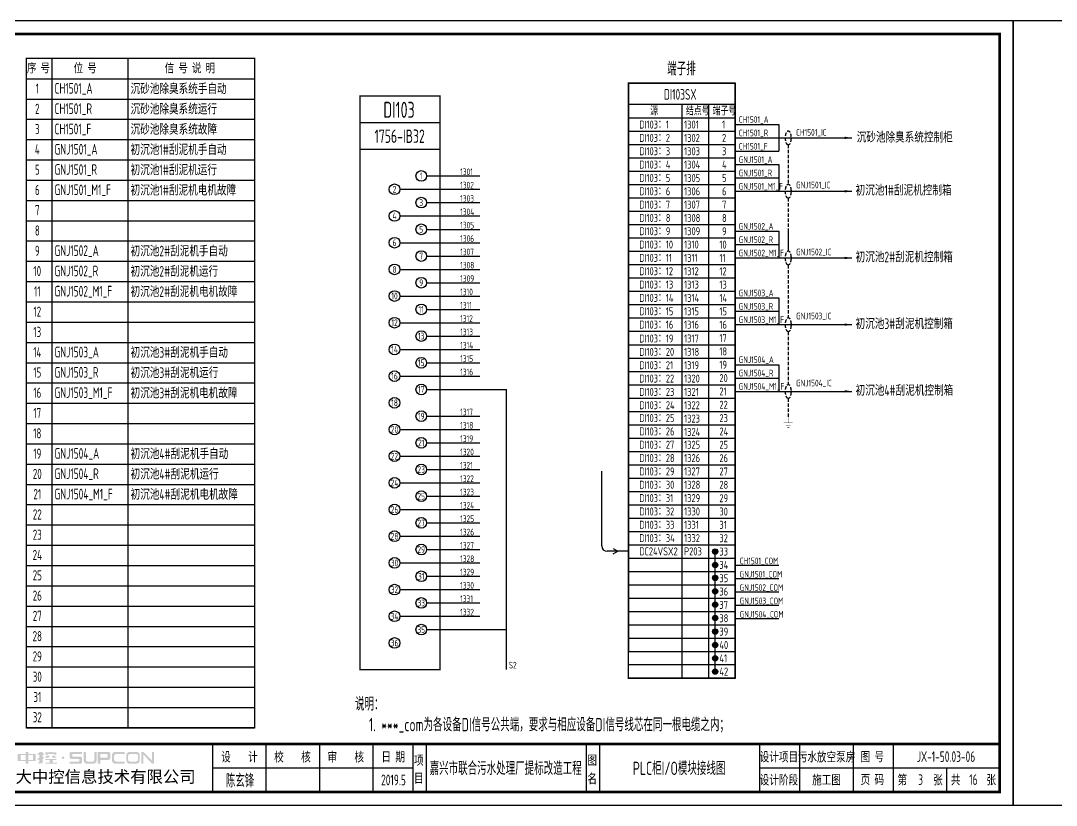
# Model space of a CAD drawing. Header units: millimetres. Extents: x 30557 to 235556, y -116603 to -73383.
# Drawn here: x 135185 to 139066, y -79651 to -76711 of the extents above; entities that cross this region are included whole.
import ezdxf
from ezdxf.enums import TextEntityAlignment as Align

# ---------------------------------------------------------------- set-up
doc = ezdxf.new("R2010")
doc.units = ezdxf.units.MM
doc.linetypes.add('DASHED2', pattern=[0.375, 0.25, -0.125])
doc.layers.add('1', color=3, linetype='Continuous')
doc.layers.add('符号层', color=3, linetype='Continuous')
doc.layers.add('_Drawing', color=7, linetype='Continuous', lineweight=25)
doc.styles.add('supcon', font='sceie.shx', dxfattribs={"width": 0.75, "height": 40, "bigfont": 'sceic.shx'})
doc.styles.add('Title', font='', dxfattribs={"height": 45})
doc.styles.get('Title').set_extended_font_data('SimHei')

# ---------------------------------------------------------------- blocks, each defined once
blk = doc.blocks.new('中控·SUPCON')
at = {"linetype": 'Continuous'}
h = blk.add_hatch(color=2, dxfattribs=at)
h.dxf.hatch_style = 1
h.paths.add_polyline_path([(34, 33), (20, 33), (20, 37), (15, 37), (15, 36), (15, 33), (0, 33), (0, 20), (13, 20), (15, 20), (15, 15), (20, 15), (20, 20), (22, 20), (34, 20)])
h.paths.add_polyline_path([(20, 30), (20, 31), (29, 31), (29, 22), (20, 22)], flags=16)
h.paths.add_polyline_path([(15, 30), (15, 22), (6, 22), (6, 31), (15, 31)], flags=16)
h.paths.add_polyline_path([(47, 32), (49, 32), (49, 35), (47, 35), (47, 37), (41, 37), (41, 35), (38, 35), (38, 32), (41, 32), (41, 25.8), (38, 25), (38, 22), (41, 22.8), (41, 18.3), (39, 17), (39, 15), (47, 16), (47, 24.5), (49, 25), (49, 28), (47, 27.5)])
h.paths.add_polyline_path([(61, 30), (55, 30), (52, 28), (52, 26), (58, 26)])
h.paths.add_polyline_path([(73, 28), (71, 28), (70, 30), (64, 30), (66, 26), (73, 26)])
h.paths.add_polyline_path([(73, 36), (64.6, 36), (64.6, 37), (60.4, 37), (60.4, 36), (52, 36), (52, 32), (56.8, 32), (56.8, 33.1), (68.2, 33.1), (68.2, 32), (73, 32)])
h.paths.add_polyline_path([(66, 22), (73, 22), (73, 24), (52, 24), (52, 22), (60, 22), (60, 17), (52, 17), (52, 15), (74, 15), (74, 17), (66, 17)])
h.paths.add_polyline_path([(82.7, 26.1, 1), (87.6, 26.1, 1)])
h.paths.add_polyline_path([(118, 28), (103.5, 28, -0.414214), (102.5, 29), (102.5, 32, -0.414214), (103.5, 33), (121, 33), (121, 37), (100.5, 37, 0.414214), (97.5, 34), (97.5, 27, 0.414214), (100.5, 24), (115, 24, -0.414214), (116, 23), (116, 20, -0.414214), (115, 19), (97.5, 19), (97.5, 15), (118, 15, 0.414214), (121, 18), (121, 25, 0.414214)])
h.paths.add_polyline_path([(128, 37), (124, 37), (124, 36), (124, 21, 0.414214), (130, 15), (142, 15, 0.414214), (148, 21), (148, 37), (144, 37), (144, 22, -0.414214), (141, 19), (131, 19, -0.414214), (128, 22)])
h.paths.add_polyline_path([(174, 26), (174, 33, 0.414214), (170, 37), (150, 37), (150, 36), (150, 15), (155, 15), (155, 22), (170, 22, 0.414214)])
h.paths.add_polyline_path([(167, 26), (155, 26), (155, 33), (167, 33, -0.414214), (169, 31), (169, 28, -0.414214)], flags=16)
h.paths.add_polyline_path([(201, 19), (185, 19, -0.414214), (181, 23), (181, 29, -0.414214), (185, 33), (201, 33), (201, 37), (183, 37, 0.414214), (177, 31), (177, 21, 0.414214), (183, 15), (201, 15)])
h.paths.add_polyline_path([(229, 21), (229, 31, 0.414214), (223, 37), (210, 37, 0.414214), (204, 31), (204, 21, 0.414214), (210, 15), (223, 15, 0.414214)])
h.paths.add_polyline_path([(207, 23), (207, 29, -0.414214), (211, 33), (222, 33, -0.414214), (226, 29), (226, 23, -0.414214), (222, 19), (211, 19, -0.414214)], flags=16)
h.paths.add_polyline_path([(236, 32.1), (252, 15), (256, 15), (256, 37), (252, 37), (252, 21), (236, 37), (232, 37), (232, 36), (232, 15), (236, 15)])
h = blk.add_hatch(color=2, dxfattribs=at)
h.dxf.hatch_style = 1
h.paths.add_polyline_path([(34, 33), (20, 33), (20, 37), (15, 37), (15, 36), (15, 33), (0, 33), (0, 20), (13, 20), (15, 20), (15, 15), (20, 15), (20, 20), (22, 20), (34, 20)])
h.paths.add_polyline_path([(20, 30), (20, 31), (29, 31), (29, 22), (20, 22)], flags=16)
h.paths.add_polyline_path([(15, 30), (15, 22), (6, 22), (6, 31), (15, 31)], flags=16)
h.paths.add_polyline_path([(47, 32), (49, 32), (49, 35), (47, 35), (47, 37), (41, 37), (41, 35), (38, 35), (38, 32), (41, 32), (41, 25.8), (38, 25), (38, 22), (41, 22.8), (41, 18.3), (39, 17), (39, 15), (47, 16), (47, 24.5), (49, 25), (49, 28), (47, 27.5)])
h.paths.add_polyline_path([(61, 30), (55, 30), (52, 28), (52, 26), (58, 26)])
h.paths.add_polyline_path([(73, 28), (71, 28), (70, 30), (64, 30), (66, 26), (73, 26)])
h.paths.add_polyline_path([(73, 36), (64.6, 36), (64.6, 37), (60.4, 37), (60.4, 36), (52, 36), (52, 32), (56.8, 32), (56.8, 33.1), (68.2, 33.1), (68.2, 32), (73, 32)])
h.paths.add_polyline_path([(66, 22), (73, 22), (73, 24), (52, 24), (52, 22), (60, 22), (60, 17), (52, 17), (52, 15), (74, 15), (74, 17), (66, 17)])
h.paths.add_polyline_path([(82.7, 26.1, 1), (87.6, 26.1, 1)])
h.paths.add_polyline_path([(118, 28), (103.5, 28, -0.414214), (102.5, 29), (102.5, 32, -0.414214), (103.5, 33), (121, 33), (121, 37), (100.5, 37, 0.414214), (97.5, 34), (97.5, 27, 0.414214), (100.5, 24), (115, 24, -0.414214), (116, 23), (116, 20, -0.414214), (115, 19), (97.5, 19), (97.5, 15), (118, 15, 0.414214), (121, 18), (121, 25, 0.414214)])
h.paths.add_polyline_path([(128, 37), (124, 37), (124, 36), (124, 21, 0.414214), (130, 15), (142, 15, 0.414214), (148, 21), (148, 37), (144, 37), (144, 22, -0.414214), (141, 19), (131, 19, -0.414214), (128, 22)])
h.paths.add_polyline_path([(174, 26), (174, 33, 0.414214), (170, 37), (150, 37), (150, 36), (150, 15), (155, 15), (155, 22), (170, 22, 0.414214)])
h.paths.add_polyline_path([(167, 26), (155, 26), (155, 33), (167, 33, -0.414214), (169, 31), (169, 28, -0.414214)], flags=16)
h.paths.add_polyline_path([(201, 19), (185, 19, -0.414214), (181, 23), (181, 29, -0.414214), (185, 33), (201, 33), (201, 37), (183, 37, 0.414214), (177, 31), (177, 21, 0.414214), (183, 15), (201, 15)])
h.paths.add_polyline_path([(229, 21), (229, 31, 0.414214), (223, 37), (210, 37, 0.414214), (204, 31), (204, 21, 0.414214), (210, 15), (223, 15, 0.414214)])
h.paths.add_polyline_path([(207, 23), (207, 29, -0.414214), (211, 33), (222, 33, -0.414214), (226, 29), (226, 23, -0.414214), (222, 19), (211, 19, -0.414214)], flags=16)
h.paths.add_polyline_path([(236, 32.1), (252, 15), (256, 15), (256, 37), (252, 37), (252, 21), (236, 37), (232, 37), (232, 36), (232, 15), (236, 15)])
h = blk.add_hatch(color=2, dxfattribs=at)
h.dxf.hatch_style = 1
h.paths.add_polyline_path([(34, 33), (20, 33), (20, 37), (15, 37), (15, 36), (15, 33), (0, 33), (0, 20), (13, 20), (15, 20), (15, 15), (20, 15), (20, 20), (22, 20), (34, 20)])
h.paths.add_polyline_path([(20, 30), (20, 31), (29, 31), (29, 22), (20, 22)], flags=16)
h.paths.add_polyline_path([(15, 30), (15, 22), (6, 22), (6, 31), (15, 31)], flags=16)
h.paths.add_polyline_path([(47, 32), (49, 32), (49, 35), (47, 35), (47, 37), (41, 37), (41, 35), (38, 35), (38, 32), (41, 32), (41, 25.8), (38, 25), (38, 22), (41, 22.8), (41, 18.3), (39, 17), (39, 15), (47, 16), (47, 24.5), (49, 25), (49, 28), (47, 27.5)])
h.paths.add_polyline_path([(61, 30), (55, 30), (52, 28), (52, 26), (58, 26)])
h.paths.add_polyline_path([(73, 28), (71, 28), (70, 30), (64, 30), (66, 26), (73, 26)])
h.paths.add_polyline_path([(73, 36), (64.6, 36), (64.6, 37), (60.4, 37), (60.4, 36), (52, 36), (52, 32), (56.8, 32), (56.8, 33.1), (68.2, 33.1), (68.2, 32), (73, 32)])
h.paths.add_polyline_path([(66, 22), (73, 22), (73, 24), (52, 24), (52, 22), (60, 22), (60, 17), (52, 17), (52, 15), (74, 15), (74, 17), (66, 17)])
h.paths.add_polyline_path([(82.7, 26.1, 1), (87.6, 26.1, 1)])
h.paths.add_polyline_path([(118, 28), (103.5, 28, -0.414214), (102.5, 29), (102.5, 32, -0.414214), (103.5, 33), (121, 33), (121, 37), (100.5, 37, 0.414214), (97.5, 34), (97.5, 27, 0.414214), (100.5, 24), (115, 24, -0.414214), (116, 23), (116, 20, -0.414214), (115, 19), (97.5, 19), (97.5, 15), (118, 15, 0.414214), (121, 18), (121, 25, 0.414214)])
h.paths.add_polyline_path([(128, 37), (124, 37), (124, 36), (124, 21, 0.414214), (130, 15), (142, 15, 0.414214), (148, 21), (148, 37), (144, 37), (144, 22, -0.414214), (141, 19), (131, 19, -0.414214), (128, 22)])
h.paths.add_polyline_path([(174, 26), (174, 33, 0.414214), (170, 37), (150, 37), (150, 36), (150, 15), (155, 15), (155, 22), (170, 22, 0.414214)])
h.paths.add_polyline_path([(167, 26), (155, 26), (155, 33), (167, 33, -0.414214), (169, 31), (169, 28, -0.414214)], flags=16)
h.paths.add_polyline_path([(201, 19), (185, 19, -0.414214), (181, 23), (181, 29, -0.414214), (185, 33), (201, 33), (201, 37), (183, 37, 0.414214), (177, 31), (177, 21, 0.414214), (183, 15), (201, 15)])
h.paths.add_polyline_path([(229, 21), (229, 31, 0.414214), (223, 37), (210, 37, 0.414214), (204, 31), (204, 21, 0.414214), (210, 15), (223, 15, 0.414214)])
h.paths.add_polyline_path([(207, 23), (207, 29, -0.414214), (211, 33), (222, 33, -0.414214), (226, 29), (226, 23, -0.414214), (222, 19), (211, 19, -0.414214)], flags=16)
h.paths.add_polyline_path([(236, 32.1), (252, 15), (256, 15), (256, 37), (252, 37), (252, 21), (236, 37), (232, 37), (232, 36), (232, 15), (236, 15)])
h = blk.add_hatch(color=2, dxfattribs=at)
h.dxf.hatch_style = 1
h.paths.add_polyline_path([(34, 33), (20, 33), (20, 37), (15, 37), (15, 36), (15, 33), (0, 33), (0, 20), (13, 20), (15, 20), (15, 15), (20, 15), (20, 20), (22, 20), (34, 20)])
h.paths.add_polyline_path([(20, 30), (20, 31), (29, 31), (29, 22), (20, 22)], flags=16)
h.paths.add_polyline_path([(15, 30), (15, 22), (6, 22), (6, 31), (15, 31)], flags=16)
h.paths.add_polyline_path([(47, 32), (49, 32), (49, 35), (47, 35), (47, 37), (41, 37), (41, 35), (38, 35), (38, 32), (41, 32), (41, 25.8), (38, 25), (38, 22), (41, 22.8), (41, 18.3), (39, 17), (39, 15), (47, 16), (47, 24.5), (49, 25), (49, 28), (47, 27.5)])
h.paths.add_polyline_path([(61, 30), (55, 30), (52, 28), (52, 26), (58, 26)])
h.paths.add_polyline_path([(73, 28), (71, 28), (70, 30), (64, 30), (66, 26), (73, 26)])
h.paths.add_polyline_path([(73, 36), (64.6, 36), (64.6, 37), (60.4, 37), (60.4, 36), (52, 36), (52, 32), (56.8, 32), (56.8, 33.1), (68.2, 33.1), (68.2, 32), (73, 32)])
h.paths.add_polyline_path([(66, 22), (73, 22), (73, 24), (52, 24), (52, 22), (60, 22), (60, 17), (52, 17), (52, 15), (74, 15), (74, 17), (66, 17)])
h.paths.add_polyline_path([(82.7, 26.1, 1), (87.6, 26.1, 1)])
h.paths.add_polyline_path([(118, 28), (103.5, 28, -0.414214), (102.5, 29), (102.5, 32, -0.414214), (103.5, 33), (121, 33), (121, 37), (100.5, 37, 0.414214), (97.5, 34), (97.5, 27, 0.414214), (100.5, 24), (115, 24, -0.414214), (116, 23), (116, 20, -0.414214), (115, 19), (97.5, 19), (97.5, 15), (118, 15, 0.414214), (121, 18), (121, 25, 0.414214)])
h.paths.add_polyline_path([(128, 37), (124, 37), (124, 36), (124, 21, 0.414214), (130, 15), (142, 15, 0.414214), (148, 21), (148, 37), (144, 37), (144, 22, -0.414214), (141, 19), (131, 19, -0.414214), (128, 22)])
h.paths.add_polyline_path([(174, 26), (174, 33, 0.414214), (170, 37), (150, 37), (150, 36), (150, 15), (155, 15), (155, 22), (170, 22, 0.414214)])
h.paths.add_polyline_path([(167, 26), (155, 26), (155, 33), (167, 33, -0.414214), (169, 31), (169, 28, -0.414214)], flags=16)
h.paths.add_polyline_path([(201, 19), (185, 19, -0.414214), (181, 23), (181, 29, -0.414214), (185, 33), (201, 33), (201, 37), (183, 37, 0.414214), (177, 31), (177, 21, 0.414214), (183, 15), (201, 15)])
h.paths.add_polyline_path([(229, 21), (229, 31, 0.414214), (223, 37), (210, 37, 0.414214), (204, 31), (204, 21, 0.414214), (210, 15), (223, 15, 0.414214)])
h.paths.add_polyline_path([(207, 23), (207, 29, -0.414214), (211, 33), (222, 33, -0.414214), (226, 29), (226, 23, -0.414214), (222, 19), (211, 19, -0.414214)], flags=16)
h.paths.add_polyline_path([(236, 32.1), (252, 15), (256, 15), (256, 37), (252, 37), (252, 21), (236, 37), (232, 37), (232, 36), (232, 15), (236, 15)])
h = blk.add_hatch(color=2, dxfattribs=at)
h.dxf.hatch_style = 1
h.paths.add_polyline_path([(34, 33), (20, 33), (20, 37), (15, 37), (15, 36), (15, 33), (0, 33), (0, 20), (13, 20), (15, 20), (15, 15), (20, 15), (20, 20), (22, 20), (34, 20)])
h.paths.add_polyline_path([(20, 30), (20, 31), (29, 31), (29, 22), (20, 22)], flags=16)
h.paths.add_polyline_path([(15, 30), (15, 22), (6, 22), (6, 31), (15, 31)], flags=16)
h.paths.add_polyline_path([(47, 32), (49, 32), (49, 35), (47, 35), (47, 37), (41, 37), (41, 35), (38, 35), (38, 32), (41, 32), (41, 25.8), (38, 25), (38, 22), (41, 22.8), (41, 18.3), (39, 17), (39, 15), (47, 16), (47, 24.5), (49, 25), (49, 28), (47, 27.5)])
h.paths.add_polyline_path([(61, 30), (55, 30), (52, 28), (52, 26), (58, 26)])
h.paths.add_polyline_path([(73, 28), (71, 28), (70, 30), (64, 30), (66, 26), (73, 26)])
h.paths.add_polyline_path([(73, 36), (64.6, 36), (64.6, 37), (60.4, 37), (60.4, 36), (52, 36), (52, 32), (56.8, 32), (56.8, 33.1), (68.2, 33.1), (68.2, 32), (73, 32)])
h.paths.add_polyline_path([(66, 22), (73, 22), (73, 24), (52, 24), (52, 22), (60, 22), (60, 17), (52, 17), (52, 15), (74, 15), (74, 17), (66, 17)])
h.paths.add_polyline_path([(82.7, 26.1, 1), (87.6, 26.1, 1)])
h.paths.add_polyline_path([(118, 28), (103.5, 28, -0.414214), (102.5, 29), (102.5, 32, -0.414214), (103.5, 33), (121, 33), (121, 37), (100.5, 37, 0.414214), (97.5, 34), (97.5, 27, 0.414214), (100.5, 24), (115, 24, -0.414214), (116, 23), (116, 20, -0.414214), (115, 19), (97.5, 19), (97.5, 15), (118, 15, 0.414214), (121, 18), (121, 25, 0.414214)])
h.paths.add_polyline_path([(128, 37), (124, 37), (124, 36), (124, 21, 0.414214), (130, 15), (142, 15, 0.414214), (148, 21), (148, 37), (144, 37), (144, 22, -0.414214), (141, 19), (131, 19, -0.414214), (128, 22)])
h.paths.add_polyline_path([(174, 26), (174, 33, 0.414214), (170, 37), (150, 37), (150, 36), (150, 15), (155, 15), (155, 22), (170, 22, 0.414214)])
h.paths.add_polyline_path([(167, 26), (155, 26), (155, 33), (167, 33, -0.414214), (169, 31), (169, 28, -0.414214)], flags=16)
h.paths.add_polyline_path([(201, 19), (185, 19, -0.414214), (181, 23), (181, 29, -0.414214), (185, 33), (201, 33), (201, 37), (183, 37, 0.414214), (177, 31), (177, 21, 0.414214), (183, 15), (201, 15)])
h.paths.add_polyline_path([(229, 21), (229, 31, 0.414214), (223, 37), (210, 37, 0.414214), (204, 31), (204, 21, 0.414214), (210, 15), (223, 15, 0.414214)])
h.paths.add_polyline_path([(207, 23), (207, 29, -0.414214), (211, 33), (222, 33, -0.414214), (226, 29), (226, 23, -0.414214), (222, 19), (211, 19, -0.414214)], flags=16)
h.paths.add_polyline_path([(236, 32.1), (252, 15), (256, 15), (256, 37), (252, 37), (252, 21), (236, 37), (232, 37), (232, 36), (232, 15), (236, 15)])
h = blk.add_hatch(color=2, dxfattribs=at)
h.dxf.hatch_style = 1
h.paths.add_polyline_path([(34, 33), (20, 33), (20, 37), (15, 37), (15, 36), (15, 33), (0, 33), (0, 20), (13, 20), (15, 20), (15, 15), (20, 15), (20, 20), (22, 20), (34, 20)])
h.paths.add_polyline_path([(20, 30), (20, 31), (29, 31), (29, 22), (20, 22)], flags=16)
h.paths.add_polyline_path([(15, 30), (15, 22), (6, 22), (6, 31), (15, 31)], flags=16)
h.paths.add_polyline_path([(47, 32), (49, 32), (49, 35), (47, 35), (47, 37), (41, 37), (41, 35), (38, 35), (38, 32), (41, 32), (41, 25.8), (38, 25), (38, 22), (41, 22.8), (41, 18.3), (39, 17), (39, 15), (47, 16), (47, 24.5), (49, 25), (49, 28), (47, 27.5)])
h.paths.add_polyline_path([(61, 30), (55, 30), (52, 28), (52, 26), (58, 26)])
h.paths.add_polyline_path([(73, 28), (71, 28), (70, 30), (64, 30), (66, 26), (73, 26)])
h.paths.add_polyline_path([(73, 36), (64.6, 36), (64.6, 37), (60.4, 37), (60.4, 36), (52, 36), (52, 32), (56.8, 32), (56.8, 33.1), (68.2, 33.1), (68.2, 32), (73, 32)])
h.paths.add_polyline_path([(66, 22), (73, 22), (73, 24), (52, 24), (52, 22), (60, 22), (60, 17), (52, 17), (52, 15), (74, 15), (74, 17), (66, 17)])
h.paths.add_polyline_path([(82.7, 26.1, 1), (87.6, 26.1, 1)])
h.paths.add_polyline_path([(118, 28), (103.5, 28, -0.414214), (102.5, 29), (102.5, 32, -0.414214), (103.5, 33), (121, 33), (121, 37), (100.5, 37, 0.414214), (97.5, 34), (97.5, 27, 0.414214), (100.5, 24), (115, 24, -0.414214), (116, 23), (116, 20, -0.414214), (115, 19), (97.5, 19), (97.5, 15), (118, 15, 0.414214), (121, 18), (121, 25, 0.414214)])
h.paths.add_polyline_path([(128, 37), (124, 37), (124, 36), (124, 21, 0.414214), (130, 15), (142, 15, 0.414214), (148, 21), (148, 37), (144, 37), (144, 22, -0.414214), (141, 19), (131, 19, -0.414214), (128, 22)])
h.paths.add_polyline_path([(174, 26), (174, 33, 0.414214), (170, 37), (150, 37), (150, 36), (150, 15), (155, 15), (155, 22), (170, 22, 0.414214)])
h.paths.add_polyline_path([(167, 26), (155, 26), (155, 33), (167, 33, -0.414214), (169, 31), (169, 28, -0.414214)], flags=16)
h.paths.add_polyline_path([(201, 19), (185, 19, -0.414214), (181, 23), (181, 29, -0.414214), (185, 33), (201, 33), (201, 37), (183, 37, 0.414214), (177, 31), (177, 21, 0.414214), (183, 15), (201, 15)])
h.paths.add_polyline_path([(229, 21), (229, 31, 0.414214), (223, 37), (210, 37, 0.414214), (204, 31), (204, 21, 0.414214), (210, 15), (223, 15, 0.414214)])
h.paths.add_polyline_path([(207, 23), (207, 29, -0.414214), (211, 33), (222, 33, -0.414214), (226, 29), (226, 23, -0.414214), (222, 19), (211, 19, -0.414214)], flags=16)
h.paths.add_polyline_path([(236, 32.1), (252, 15), (256, 15), (256, 37), (252, 37), (252, 21), (236, 37), (232, 37), (232, 36), (232, 15), (236, 15)])
blk = doc.blocks.new('supcon图框')
at = {"linetype": 'Continuous'}
for p, q in [((6145.7, 4361.7), (1987.7, 4361.7)), ((1987.7, 4361.7), (1987.7, 1421.7)), ((6145.7, 1421.7), (6145.7, 4361.7)), ((1987.7, 1421.7), (6145.7, 1421.7))]:
    blk.add_line(p, q, dxfattribs=at)
for p, q in [((3145.7, 1651.7), (3145.7, 1471.7)), ((3345.7, 1651.7), (3345.7, 1471.7)), ((3545.7, 1651.7), (3545.7, 1471.7)), ((3745.7, 1651.7), (3745.7, 1471.7)), ((3895.7, 1651.7), (3895.7, 1471.7)), ((3945.7, 1651.7), (3945.7, 1471.7)), ((4545.7, 1651.7), (4545.7, 1471.7)), ((4595.7, 1651.7), (4595.7, 1471.7)), ((5195.7, 1651.7), (5195.7, 1471.7)), ((5345.7, 1651.7), (5345.7, 1471.7)), ((5545.7, 1651.7), (5545.7, 1471.7)), ((5695.7, 1651.7), (5695.7, 1471.7)), ((3145.7, 1561.7), (3895.7, 1561.7)), ((5195.7, 1561.7), (6095.7, 1561.7)), ((5895.7, 1561.7), (5895.7, 1471.7))]:
    blk.add_line(p, q)
at = {"linetype": 'Continuous', "const_width": 10}
blk.add_lwpolyline([(2195.7, 4311.7), (6095.7, 4311.7), (6095.7, 1471.7), (2195.7, 1471.7)], close=True, dxfattribs=at)
blk.add_lwpolyline([(2195.7, 1651.7), (6095.7, 1651.7)], dxfattribs=at)
at = {"linetype": 'Continuous', "xscale": 2, "yscale": 2, "zscale": 2}
blk.add_blockref('中控·SUPCON', (2414.6, 1547.7), dxfattribs=at)
at = {"style": 'supcon', "width": 0.75}
for s, p in [('设    计', (3246.2, 1604.2)), ('校    核', (3444.8, 1604.2)), ('审    核', (3644.5, 1604.2)), ('日 期', (3822.5, 1604.2)), ('项', (3918.2, 1590.7)), ('图', (4568.2, 1590.7)), ('设计项目', (5268, 1604.2)), ('图 号', (5618, 1604.2)), ('目', (3918.2, 1522.9)), ('名', (4568.2, 1522.9)), ('设计阶段', (5268, 1518.1)), ('施工图', (5446.5, 1518.1)), ('页 码', (5618, 1518.1)), ('第      张', (5797, 1518.1)), ('共      张', (5997, 1518.1))]:
    blk.add_text(s, height=40, dxfattribs=at).set_placement(p, align=Align.MIDDLE)
at = {"style": 'Title'}
blk.add_text('浙江浙大中控信息技术有限公司', height=45, dxfattribs=at).set_placement((2222.8, 1506.2))
blk = doc.blocks.new('DI端子_42')
at = {"lineweight": -3}
h = blk.add_hatch(color=256, dxfattribs=at)
h.dxf.hatch_style = 1
h.paths.add_polyline_path([(10680.5, 453.6, 1), (10660.5, 453.6, 1)])
h = blk.add_hatch(color=256, dxfattribs=at)
h.dxf.hatch_style = 1
h.paths.add_polyline_path([(10680.5, 403.6, 1), (10660.5, 403.6, 1)])
h = blk.add_hatch(color=256, dxfattribs=at)
h.dxf.hatch_style = 1
h.paths.add_polyline_path([(10680.5, 354.9, 1), (10660.5, 354.9, 1)])
h = blk.add_hatch(color=256, dxfattribs=at)
h.dxf.hatch_style = 1
h.paths.add_polyline_path([(10680.5, 304.9, 1), (10660.5, 304.9, 1)])
h = blk.add_hatch(color=256, dxfattribs=at)
h.dxf.hatch_style = 1
h.paths.add_polyline_path([(10680.5, 254.2, 1), (10660.5, 254.2, 1)])
h = blk.add_hatch(color=256, dxfattribs=at)
h.dxf.hatch_style = 1
h.paths.add_polyline_path([(10680.5, 204.2, 1), (10660.5, 204.2, 1)])
h = blk.add_hatch(color=256, dxfattribs=at)
h.dxf.hatch_style = 1
h.paths.add_polyline_path([(10680.5, 153.8, 1), (10660.5, 153.8, 1)])
h = blk.add_hatch(color=256, dxfattribs=at)
h.dxf.hatch_style = 1
h.paths.add_polyline_path([(10680.5, 103.8, 1), (10660.5, 103.8, 1)])
h = blk.add_hatch(color=256, dxfattribs=at)
h.dxf.hatch_style = 1
h.paths.add_polyline_path([(10680.5, 53.5, 1), (10660.5, 53.5, 1)])
h = blk.add_hatch(color=256, dxfattribs=at)
h.dxf.hatch_style = 1
h.paths.add_polyline_path([(10680.5, 3.5, 1), (10660.5, 3.5, 1)])
for p, q in [((10345.5, 2208.8), (10345.5, 78.8)), ((10745.5, 2208.8), (10345.5, 2208.8)), ((10745.5, 78.8), (10745.5, 2208.8)), ((10545.5, 2128.8), (10545.5, 78.8)), ((10645.5, 2128.8), (10645.5, 78.8)), ((10345.5, 2078.8), (10745.5, 2078.8)), ((10345.5, 2028.8), (10745.5, 2028.8)), ((10345.5, 1978.8), (10745.5, 1978.8)), ((10345.5, 1928.8), (10745.5, 1928.8)), ((10345.5, 1878.8), (10745.5, 1878.8)), ((10345.5, 1828.8), (10745.5, 1828.8)), ((10345.5, 1778.8), (10745.5, 1778.8)), ((10345.5, 1728.8), (10745.5, 1728.8)), ((10345.5, 1678.8), (10745.5, 1678.8)), ((10345.5, 1628.8), (10745.5, 1628.8)), ((10345.5, 1578.8), (10745.5, 1578.8)), ((10345.5, 1528.8), (10745.5, 1528.8)), ((10345.5, 1478.8), (10745.5, 1478.8)), ((10345.5, 1428.8), (10745.5, 1428.8)), ((10345.5, 1378.8), (10745.5, 1378.8)), ((10345.5, 1328.8), (10745.5, 1328.8)), ((10345.5, 1278.8), (10745.5, 1278.8)), ((10345.5, 1228.8), (10745.5, 1228.8)), ((10345.5, 1178.8), (10745.5, 1178.8)), ((10345.5, 1128.8), (10745.5, 1128.8)), ((10345.5, 1078.8), (10745.5, 1078.8)), ((10345.5, 1028.8), (10745.5, 1028.8)), ((10345.5, 978.8), (10745.5, 978.8)), ((10345.5, 928.8), (10745.5, 928.8)), ((10345.5, 878.8), (10745.5, 878.8)), ((10345.5, 828.8), (10745.5, 828.8)), ((10345.5, 778.8), (10745.5, 778.8)), ((10345.5, 728.8), (10745.5, 728.8)), ((10345.5, 678.8), (10745.5, 678.8)), ((10345.5, 628.8), (10745.5, 628.8)), ((10345.5, 578.8), (10745.5, 578.8)), ((10345.5, 528.8), (10745.5, 528.8)), ((10345.5, 478.8), (10745.5, 478.8)), ((10345.5, 428.8), (10745.5, 428.8)), ((10345.5, 378.8), (10745.5, 378.8)), ((10345.5, 328.8), (10745.5, 328.8)), ((10345.5, 278.8), (10745.5, 278.8)), ((10345.5, 228.8), (10745.5, 228.8)), ((10345.5, 178.8), (10745.5, 178.8)), ((10345.5, 128.8), (10745.5, 128.8))]:
    blk.add_line(p, q, dxfattribs=at)
for p, q in [((10345.5, 2208.8), (10745.5, 2208.8)), ((10345.5, -21.2), (10345.5, 2208.8)), ((10745.5, 2208.8), (10745.5, -21.2)), ((10670, 2.9), (10670, 454.3)), ((10345.5, 78.8), (10745.5, 78.8)), ((10345.5, 28.8), (10345.5, 78.8)), ((10545.5, 78.8), (10545.5, -21.2)), ((10645.5, 78.8), (10645.5, -21.2)), ((10745.5, 78.8), (10745.5, 28.8)), ((10745.5, 28.8), (10345.5, 28.8)), ((10345.5, -21.2), (10345.5, 28.8)), ((10745.5, 28.8), (10745.5, -21.2)), ((10745.5, -21.2), (10345.5, -21.2)), ((10745.5, -21.2), (10345.5, -21.2))]:
    blk.add_line(p, q)
at = {"const_width": 5}
blk.add_lwpolyline([(10345.5, 2208.8), (10745.5, 2208.8), (10745.5, -21.2), (10345.5, -21.2), (10345.5, 2208.8)], dxfattribs=at)
at = {"lineweight": -3, "const_width": 5}
blk.add_lwpolyline([(10345.5, 2128.8), (10745.5, 2128.8)], dxfattribs=at)
at = {"lineweight": -3}
for centre in [(10670.5, 453.6), (10670.5, 403.6), (10670.5, 354.9), (10670.5, 304.9), (10670.5, 254.2), (10670.5, 204.2), (10670.5, 153.8), (10670.5, 103.8), (10670.5, 53.5), (10670.5, 3.5)]:
    blk.add_circle(centre, 10, dxfattribs=at)
at = {"color": 7, "style": 'supcon', "width": 0.75}
for s, p in [('源', (10427.3, 2088.6)), ('结点号', (10561.2, 2088.6)), ('端子号', (10661.2, 2088.6)), ('1', (10696.4, 2038.6)), ('2', (10696.4, 1988.6)), ('3', (10696.4, 1938.6)), ('4', (10696.4, 1888.6)), ('5', (10696.4, 1838.6)), ('6', (10696.4, 1788.6)), ('7', (10696.4, 1738.6)), ('8', (10696.4, 1688.6)), ('9', (10696.4, 1638.6)), ('10', (10686.4, 1588.6)), ('11', (10686.4, 1538.6)), ('12', (10686.4, 1488.6)), ('13', (10686.4, 1438.6)), ('14', (10686.4, 1388.6)), ('15', (10686.4, 1338.6)), ('16', (10686.4, 1288.6)), ('17', (10686.4, 1238.6)), ('18', (10686.4, 1188.6)), ('19', (10686.4, 1138.6)), ('20', (10686.4, 1088.6)), ('21', (10686.4, 1038.6)), ('22', (10686.4, 988.6)), ('23', (10686.4, 938.6)), ('24', (10686.4, 888.6)), ('25', (10686.4, 838.6)), ('26', (10686.4, 788.6)), ('27', (10686.4, 738.6)), ('28', (10686.4, 688.6)), ('29', (10686.4, 638.6)), ('30', (10686.4, 588.6)), ('31', (10686.4, 538.6)), ('32', (10686.4, 488.6)), ('33', (10686.4, 438.6)), ('34', (10686.4, 388.6)), ('35', (10686.4, 338.6)), ('36', (10686.4, 288.6)), ('37', (10686.4, 238.6)), ('38', (10686.4, 188.6)), ('39', (10686.4, 138.6)), ('40', (10686.4, 88.6)), ('41', (10686.4, 38.6)), ('42', (10686.4, -11.2))]:
    blk.add_text(s, height=30, dxfattribs=at).set_placement(p)
blk = doc.blocks.new('1756-IB32')
at = {"linetype": 'Continuous'}
for p, q in [((13409.3, 32239.5), (13609.3, 32239.5)), ((13309.3, 32189.5), (13609.3, 32189.5)), ((13409.3, 32139.5), (13609.3, 32139.5)), ((13309.3, 32089.5), (13609.3, 32089.5)), ((13409.3, 32039.5), (13609.3, 32039.5)), ((13309.3, 31989.5), (13609.3, 31989.5)), ((13409.3, 31939.5), (13609.3, 31939.5)), ((13309.3, 31889.5), (13609.3, 31889.5)), ((13409.3, 31839.5), (13609.3, 31839.5)), ((13309.3, 31789.5), (13609.3, 31789.5)), ((13409.3, 31739.5), (13609.3, 31739.5)), ((13309.3, 31689.5), (13609.3, 31689.5)), ((13409.3, 31639.5), (13609.3, 31639.5)), ((13309.3, 31589.5), (13609.3, 31589.5)), ((13409.3, 31539.5), (13609.3, 31539.5)), ((13309.3, 31489.5), (13609.3, 31489.5)), ((13409.3, 31339.5), (13609.3, 31339.5)), ((13309.3, 31289.5), (13609.3, 31289.5)), ((13409.3, 31239.5), (13609.3, 31239.5)), ((13309.3, 31189.5), (13609.3, 31189.5)), ((13409.3, 31139.5), (13609.3, 31139.5)), ((13309.3, 31089.5), (13609.3, 31089.5)), ((13409.3, 31039.5), (13609.3, 31039.5)), ((13309.3, 30989.5), (13609.3, 30989.5)), ((13409.3, 30939.5), (13609.3, 30939.5)), ((13309.3, 30889.5), (13609.3, 30889.5)), ((13409.3, 30839.5), (13609.3, 30839.5)), ((13309.3, 30789.5), (13609.3, 30789.5)), ((13409.3, 30739.5), (13609.3, 30739.5)), ((13309.3, 30689.5), (13609.3, 30689.5)), ((13409.3, 30639.5), (13609.3, 30639.5)), ((13309.3, 30589.5), (13609.3, 30589.5))]:
    blk.add_line(p, q, dxfattribs=at)
at = {"color": 5, "linetype": 'Continuous'}
for p, q in [((13409.3, 31439.5), (13709.3, 31439.5)), ((13709.3, 30389.5), (13709.3, 31439.5)), ((13409.3, 30539.5), (13709.3, 30539.5))]:
    blk.add_line(p, q, dxfattribs=at)
at = {"linetype": 'Continuous', "const_width": 5}
blk.add_lwpolyline([(13159.3, 32539.5), (13459.3, 32539.5), (13459.3, 30389.5), (13159.3, 30389.5)], close=True, dxfattribs=at)
for points in [[(13159.3, 32439.5), (13459.3, 32439.5)], [(13159.3, 32339.5), (13459.3, 32339.5)]]:
    blk.add_lwpolyline(points, dxfattribs=at)
at = {"lineweight": -3}
for centre in [(13389.3, 32239.5), (13289.3, 32189.5), (13389.3, 32139.5), (13289.3, 32089.5), (13389.3, 32039.5), (13289.3, 31989.5), (13389.3, 31939.5), (13289.3, 31889.5), (13389.3, 31839.5), (13289.3, 31789.5), (13389.3, 31739.5), (13289.3, 31689.5), (13389.3, 31639.5), (13289.3, 31589.5), (13389.3, 31539.5), (13289.3, 31489.5), (13389.3, 31439.5), (13289.3, 31389.5), (13389.3, 31339.5), (13289.3, 31289.5), (13389.3, 31239.5), (13289.3, 31189.5), (13389.3, 31139.5), (13289.3, 31089.5), (13389.3, 31039.5), (13289.3, 30989.5), (13389.3, 30939.5), (13289.3, 30889.5), (13389.3, 30839.5), (13289.3, 30789.5), (13389.3, 30739.5), (13289.3, 30689.5), (13389.3, 30639.5), (13289.3, 30589.5), (13389.3, 30539.5), (13289.3, 30489.5)]:
    blk.add_circle(centre, 20, dxfattribs=at)
at = {"color": 7, "style": 'supcon', "width": 0.75}
blk.add_text('1756-IB32', height=50, dxfattribs=at).set_placement((13308.4, 32388.6), align=Align.MIDDLE)
at = {"style": 'supcon', "width": 0.75}
for s, p in [('1', (13389.1, 32239.5)), ('2', (13289.1, 32189.5)), ('3', (13389.1, 32139.5)), ('4', (13289.1, 32089.5)), ('5', (13389.1, 32039.5)), ('6', (13289.1, 31989.5)), ('7', (13389.1, 31939.5)), ('8', (13289.1, 31889.5)), ('9', (13389.1, 31839.5)), ('10', (13289.1, 31789.5)), ('11', (13389.1, 31739.5)), ('12', (13289.1, 31689.5)), ('13', (13389.1, 31639.5)), ('14', (13289.1, 31589.5)), ('15', (13389.1, 31539.5)), ('16', (13289.1, 31489.5)), ('17', (13389.1, 31439.5)), ('18', (13289.1, 31389.5)), ('19', (13389.1, 31339.5)), ('20', (13289.1, 31289.5)), ('21', (13389.1, 31239.5)), ('22', (13289.1, 31189.5)), ('23', (13389.1, 31139.5)), ('24', (13289.1, 31089.5)), ('25', (13389.1, 31039.5)), ('26', (13289.1, 30989.5)), ('27', (13389.1, 30939.5)), ('28', (13289.1, 30889.5)), ('29', (13389.1, 30839.5)), ('30', (13289.1, 30789.5)), ('31', (13389.1, 30739.5)), ('32', (13289.1, 30689.5)), ('33', (13389.1, 30639.5)), ('34', (13289.1, 30589.5)), ('35', (13389.1, 30539.5)), ('36', (13289.1, 30489.5))]:
    blk.add_text(s, height=25, dxfattribs=at).set_placement(p, align=Align.MIDDLE)

msp = doc.modelspace()

# ---------------------------------------------------------------- linework, layer by layer
at = {"lineweight": -3}
for p, q in [((135301.8, -76852.3), (135301.8, -77612.3)), ((135586.8, -76852.3), (135586.8, -77612.3)), ((135206.8, -76928.3), (136061.8, -76928.3)), ((135206.8, -77004.3), (136061.8, -77004.3)), ((135206.8, -77080.3), (136061.8, -77080.3)), ((135206.8, -77156.3), (136061.8, -77156.3)), ((135206.8, -77232.3), (136061.8, -77232.3)), ((135206.8, -77308.3), (136061.8, -77308.3)), ((135206.8, -77384.3), (136061.8, -77384.3)), ((135206.8, -77460.3), (136061.8, -77460.3)), ((135206.8, -77536.3), (136061.8, -77536.3)), ((135206.8, -77612.3), (136061.8, -77612.3)), ((135301.8, -77612.3), (135301.8, -79360.3)), ((135586.8, -77612.3), (135586.8, -79360.3)), ((135206.8, -77688.3), (136061.8, -77688.3)), ((135206.8, -77764.3), (136061.8, -77764.3)), ((135206.8, -77840.3), (136061.8, -77840.3)), ((135206.8, -77916.3), (136061.8, -77916.3)), ((135206.8, -77992.3), (136061.8, -77992.3)), ((135206.8, -78068.3), (136061.8, -78068.3)), ((135206.8, -78144.3), (136061.8, -78144.3)), ((135206.8, -78220.3), (136061.8, -78220.3)), ((135206.8, -78296.3), (136061.8, -78296.3)), ((135206.8, -78372.3), (136061.8, -78372.3)), ((135206.8, -78448.3), (136061.8, -78448.3)), ((135206.8, -78524.3), (136061.8, -78524.3)), ((135206.8, -78600.3), (136061.8, -78600.3)), ((135206.8, -78676.3), (136061.8, -78676.3)), ((135206.8, -78752.3), (136061.8, -78752.3)), ((135206.8, -78828.3), (136061.8, -78828.3)), ((135206.8, -78904.3), (136061.8, -78904.3)), ((135206.8, -78980.3), (136061.8, -78980.3)), ((135206.8, -79056.3), (136061.8, -79056.3)), ((135206.8, -79132.3), (136061.8, -79132.3)), ((135206.8, -79208.3), (136061.8, -79208.3)), ((135206.8, -79284.3), (136061.8, -79284.3)), ((135206.8, -79360.3), (136061.8, -79360.3))]:
    msp.add_line(p, q, dxfattribs=at)
for p, q in [((137863, -77099.8), (138027.2, -77099.8)), ((138027.2, -77099.8), (138027.2, -77199.8)), ((137863, -77149.8), (138027.2, -77149.8)), ((138027.2, -77149.8), (138300.7, -77149.8)), ((137863, -77199.8), (138027.2, -77199.8)), ((137863, -77249.8), (138027.2, -77249.8)), ((138027.2, -77249.8), (138027.2, -77349.8)), ((137863, -77299.8), (138027.2, -77299.8)), ((137863, -77349.8), (138027.2, -77349.8)), ((138027.2, -77349.8), (138300.7, -77349.8)), ((137863, -77499.8), (138027.2, -77499.8)), ((138027.2, -77499.8), (138027.2, -77599.8)), ((137863, -77549.8), (138027.2, -77549.8)), ((137863, -77599.8), (138027.2, -77599.8)), ((138027.2, -77599.8), (138300.7, -77599.8)), ((137863, -77749.8), (138027.2, -77749.8)), ((138027.2, -77749.8), (138027.2, -77849.8)), ((137863, -77799.8), (138027.2, -77799.8)), ((137863, -77849.8), (138027.2, -77849.8)), ((138027.2, -77849.8), (138300.7, -77849.8)), ((137863, -77999.8), (138027.2, -77999.8)), ((138027.2, -77999.8), (138027.2, -78099.8)), ((137863, -78049.8), (138027.2, -78049.8)), ((137863, -78099.8), (138027.2, -78099.8)), ((138027.2, -78099.8), (138300.7, -78099.8)), ((137863, -78751.5), (138027.2, -78751.5)), ((137863, -78801.5), (138027.2, -78801.5)), ((137863, -78851.5), (138027.2, -78851.5)), ((137863, -78900.7), (138027.2, -78900.7)), ((137863, -78950.7), (138027.2, -78950.7))]:
    msp.add_line(p, q)
at = {"color": 0, "linetype": 'DASHED2', "ltscale": 50}
for p, q in [((138061.9, -77176.4), (138061.9, -77323.5)), ((138061.9, -77376.4), (138061.9, -77573.5)), ((138061.9, -77501.4), (138061.9, -77573.5)), ((138061.9, -77626.4), (138061.9, -77823.5)), ((138061.9, -77876.4), (138061.9, -78073.5)), ((138061.9, -78126.4), (138061.9, -78196.9))]:
    msp.add_line(p, q, dxfattribs=at)
at = {"color": 37, "linetype": 'Continuous'}
for p, q in [((137363, -78679.1), (137363, -78399.1)), ((137463, -78699.1), (137383, -78699.1)), ((137405.6, -78689.1), (137423, -78699.1)), ((137405.6, -78709.1), (137423, -78699.1))]:
    msp.add_line(p, q, dxfattribs=at)
at = {"lineweight": -3, "const_width": 4.75}
msp.add_lwpolyline([(135206.8, -76852.3), (135206.8, -79360.3), (136061.8, -79360.3), (136061.8, -76852.3)], close=True, dxfattribs=at)
for points in [[(138300.7, -77149.8, 0, 9, 0), (138273, -77149.8, 9, 9, 0)], [(138300.7, -77349.8, 0, 9, 0), (138273, -77349.8, 9, 9, 0)], [(138300.7, -77599.8, 0, 9, 0), (138273, -77599.8, 9, 9, 0)], [(138300.7, -77849.8, 0, 9, 0), (138273, -77849.8, 9, 9, 0)], [(138300.7, -78099.8, 0, 9, 0), (138273, -78099.8, 9, 9, 0)]]:
    msp.add_lwpolyline(points, format="xyseb")
at = {"color": 37, "linetype": 'Continuous'}
msp.add_arc((137383, -78679.1), 20, 180, 270, dxfattribs=at)
at = {"color": 0, "linetype": 'DASHED2', "ltscale": 50}
for centre in [(138061.9, -77149.9), (138061.9, -77349.9), (138061.9, -77599.9), (138061.9, -77849.9), (138061.9, -78099.9)]:
    msp.add_ellipse(centre, major_axis=(0, -26.4), ratio=0.394838, dxfattribs=at)
at = {"layer": '1', "color": 0, "const_width": 1.62}
for points in [[(138061.9, -78196.9), (138061.9, -78218)], [(138044.8, -78218), (138078.9, -78218)], [(138052.9, -78227.5), (138071.3, -78227.5)], [(138058.6, -78234.5), (138065.7, -78234.5)]]:
    msp.add_lwpolyline(points, dxfattribs=at)

# ---------------------------------------------------------------- block references
for name, p in [('supcon图框', (132758.9, -81072.6)), ('supcon图框', (136916.9, -81072.6)), ('DI端子_42', (127117.4, -79153.6))]:
    msp.add_blockref(name, p)
at = {"color": 1}
msp.add_blockref('1756-IB32', (123297.2, -109532.1), dxfattribs=at)

# ---------------------------------------------------------------- texts
at = {"style": 'supcon', "width": 0.75}
for s, p in [('序 号', (135252, -76908)), ('位 号', (135427.1, -76908)), ('信 号 说 明', (135819.4, -76908)), ('1', (135247.5, -76984)), ('2', (135247.5, -77060)), ('3', (135247.5, -77136)), ('4', (135247.5, -77212)), ('5', (135247.5, -77288)), ('6', (135247.5, -77364)), ('7', (135247.5, -77440)), ('8', (135247.5, -77516)), ('9', (135247.5, -77592)), ('10', (135247.5, -77668)), ('11', (135247.5, -77744)), ('12', (135247.5, -77820)), ('13', (135247.5, -77896)), ('14', (135247.5, -77972)), ('15', (135247.5, -78048)), ('16', (135247.5, -78124)), ('17', (135247.5, -78200)), ('18', (135247.5, -78276)), ('19', (135247.5, -78352)), ('20', (135247.5, -78428)), ('21', (135247.5, -78504)), ('22', (135247.5, -78580)), ('23', (135247.5, -78656)), ('24', (135247.5, -78732)), ('25', (135247.5, -78808)), ('26', (135247.5, -78884)), ('27', (135247.5, -78960)), ('28', (135247.5, -79036)), ('29', (135247.5, -79112)), ('30', (135247.5, -79188)), ('31', (135247.5, -79264)), ('32', (135247.5, -79340))]:
    msp.add_text(s, height=38, dxfattribs=at).set_placement(p, align=Align.CENTER)
at = {"linetype": 'Continuous', "style": 'supcon', "width": 0.75}
for s, height, p in [('CH1501_A', 40, (135312, -76984.4)), ('沉砂池除臭系统手自动', 40, (135597.1, -76985.9)), ('CH1501_R', 40, (135312, -77060.4)), ('沉砂池除臭系统运行', 40, (135597.1, -77061.9)), ('CH1501_A', 25, (137876.6, -77093.7)), ('CH1501_F', 40, (135312, -77136.4)), ('沉砂池除臭系统故障', 40, (135597.1, -77137.9)), ('CH1501_R', 25, (137876.6, -77143.7)), ('CH1501_IC', 25, (138091.3, -77141.9)), ('沉砂池除臭系统控制柜', 40, (138318.4, -77167.5)), ('GNJ1501_A', 40, (135312, -77212.4)), ('初沉池1#刮泥机手自动', 40, (135597.1, -77213.9)), ('CH1501_F', 25, (137876.6, -77193.7)), ('GNJ1501_A', 25, (137876.6, -77243.7)), ('GNJ1501_R', 40, (135312, -77288.4)), ('初沉池1#刮泥机运行', 40, (135597.1, -77289.9)), ('GNJ1501_R', 25, (137876.6, -77293.7)), ('GNJ1501_M1_F', 40, (135312, -77364.4)), ('初沉池1#刮泥机电机故障', 40, (135597.1, -77365.9)), ('GNJ1501_M1_F', 25, (137876.6, -77343.7)), ('GNJ1501_IC', 25, (138091.3, -77338.9)), ('初沉池1#刮泥机控制箱', 40, (138314.2, -77366.1)), ('GNJ1502_A', 25, (137876.6, -77493.7)), ('GNJ1502_R', 25, (137876.6, -77543.7)), ('GNJ1502_A', 40, (135312, -77592.4)), ('初沉池2#刮泥机手自动', 40, (135597.1, -77593.9)), ('GNJ1502_M1_F', 25, (137876.6, -77593.7)), ('GNJ1502_IC', 25, (138091.3, -77590)), ('初沉池2#刮泥机控制箱', 40, (138314.2, -77616.1)), ('GNJ1502_R', 40, (135312, -77668.4)), ('初沉池2#刮泥机运行', 40, (135597.1, -77669.9)), ('GNJ1502_M1_F', 40, (135312, -77744.4)), ('初沉池2#刮泥机电机故障', 40, (135597.1, -77745.9)), ('GNJ1503_A', 25, (137876.6, -77743.7)), ('GNJ1503_R', 25, (137876.6, -77793.7)), ('GNJ1503_IC', 25, (138091.3, -77829.8)), ('GNJ1503_M1_F', 25, (137876.6, -77843.7)), ('初沉池3#刮泥机控制箱', 40, (138314.2, -77866.1)), ('初沉池3#刮泥机手自动', 40, (135597.1, -77973.9)), ('GNJ1503_A', 40, (135312, -77972.4)), ('GNJ1504_A', 25, (137876.6, -77993.7)), ('初沉池3#刮泥机运行', 40, (135597.1, -78049.9)), ('GNJ1503_R', 40, (135312, -78048.4)), ('GNJ1504_R', 25, (137876.6, -78043.7)), ('GNJ1503_M1_F', 40, (135312, -78124.4)), ('初沉池3#刮泥机电机故障', 40, (135597.1, -78125.9)), ('GNJ1504_M1_F', 25, (137876.6, -78093.7)), ('GNJ1504_IC', 25, (138091.3, -78081.3)), ('初沉池4#刮泥机控制箱', 40, (138314.2, -78116.1)), ('GNJ1504_A', 40, (135312, -78352.4)), ('初沉池4#刮泥机手自动', 40, (135597.1, -78353.9)), ('GNJ1504_R', 40, (135312, -78428.4)), ('初沉池4#刮泥机运行', 40, (135597.1, -78429.9)), ('GNJ1504_M1_F', 40, (135312, -78504.4)), ('初沉池4#刮泥机电机故障', 40, (135597.1, -78505.9))]:
    msp.add_text(s, height=height, dxfattribs=at).set_placement(p)
at = {"color": 3, "style": 'supcon', "width": 0.75}
for s, height, p in [('DI103', 60, (136603.3, -77044.6)), ('污水放空泵房', 40, (138205.3, -79468.3)), ('陈玄锋', 50, (136007.4, -79555.9)), ('2019.5', 40, (136582.4, -79555.9)), ('3', 40, (138557.9, -79554.5)), ('16', 40, (138755.8, -79554.5))]:
    msp.add_text(s, height=height, dxfattribs=at).set_placement(p, align=Align.MIDDLE)
for s, p in [('DI103：1', (137503.3, -77115)), ('DI103：2', (137503.3, -77165)), ('DI103：3', (137503.3, -77215)), ('DI103：4', (137503.3, -77265)), ('DI103：5', (137503.3, -77315)), ('DI103：6', (137503.3, -77365)), ('DI103：7', (137503.3, -77415)), ('DI103：8', (137503.3, -77465)), ('DI103：9', (137503.3, -77514.6)), ('DI103：10', (137503.3, -77564.6)), ('DI103：11', (137503.3, -77614.6)), ('DI103：12', (137503.3, -77664.6)), ('DI103：13', (137503.3, -77714.6)), ('DI103：14', (137503.3, -77764.6)), ('DI103：15', (137503.3, -77814.6)), ('DI103：16', (137503.3, -77864.6)), ('DI103：19', (137503.3, -77916.7)), ('DI103：20', (137503.3, -77966.7)), ('DI103：21', (137503.3, -78016.7)), ('DI103：22', (137503.3, -78066.7)), ('DI103：23', (137503.3, -78116.7)), ('DI103：24', (137503.3, -78166.7)), ('DI103：25', (137503.3, -78214.7)), ('DI103：26', (137503.3, -78264.7)), ('DI103：27', (137503.3, -78314.7)), ('DI103：28', (137503.3, -78364.7)), ('DI103：29', (137503.3, -78414.7)), ('DI103：30', (137503.3, -78464.7)), ('DI103：31', (137503.3, -78514.7)), ('DI103：32', (137503.3, -78564.7)), ('DI103：33', (137503.3, -78614.7)), ('DI103：34', (137503.3, -78664.7))]:
    msp.add_text(s, height=30, dxfattribs=at).set_placement(p)
at = {"color": 7, "style": 'supcon', "width": 0.75}
msp.add_text('DC24VSX2', height=30, dxfattribs=at).set_placement((137503.3, -78714.3))
at = {"insert": (137880.3, -78722.4), "char_height": 25, "attachment_point": 1, "line_spacing_factor": 1.2, "style": 'supcon'}
msp.add_mtext('CH1501_COM\\PGNJ1501_COM\\PGNJ1502_COM\\PGNJ1503_COM\\PGNJ1504_COM', dxfattribs=at)
at = {"layer": '1', "style": 'supcon', "width": 0.75}
msp.add_text('DI103SX', height=40, dxfattribs=at).set_placement((137657.2, -77006.9), align=Align.CENTER)
at = {"layer": '1', "color": 3, "style": 'supcon', "width": 0.75}
for s, height, p in [('1301', 30, (137671.6, -77115)), ('1302', 30, (137671.6, -77165)), ('1303', 30, (137671.6, -77215)), ('1301', 25, (136832.3, -77289.5)), ('1304', 30, (137671.6, -77265)), ('1305', 30, (137671.6, -77315)), ('1302', 25, (136832.3, -77339.5)), ('1306', 30, (137671.6, -77365)), ('1303', 25, (136832.3, -77389.5)), ('1307', 30, (137671.6, -77415)), ('1304', 25, (136832.3, -77439.5)), ('1305', 25, (136832.3, -77489.5)), ('1308', 30, (137671.6, -77465)), ('1309', 30, (137671.6, -77514.6)), ('1306', 25, (136832.3, -77539.5)), ('1310', 30, (137671.6, -77564.6)), ('1307', 25, (136832.3, -77589.5)), ('1308', 25, (136832.3, -77639.5)), ('1311', 30, (137671.6, -77614.6)), ('1312', 30, (137671.6, -77664.6)), ('1309', 25, (136832.3, -77689.5)), ('1313', 30, (137671.6, -77714.6)), ('1310', 25, (136832.3, -77739.5)), ('1314', 30, (137671.6, -77764.6)), ('1311', 25, (136832.3, -77789.5)), ('1315', 30, (137671.6, -77814.6)), ('1312', 25, (136832.3, -77839.5)), ('1316', 30, (137671.6, -77864.6)), ('1313', 25, (136832.3, -77889.5)), ('1317', 30, (137671.6, -77916.7)), ('1314', 25, (136832.3, -77939.5)), ('1315', 25, (136832.3, -77989.5)), ('1318', 30, (137671.6, -77966.7)), ('1319', 30, (137671.6, -78016.7)), ('1316', 25, (136832.3, -78039.5)), ('1320', 30, (137671.6, -78066.7)), ('1321', 30, (137671.6, -78116.7)), ('1322', 30, (137671.6, -78166.7)), ('1317', 25, (136832.3, -78189.5)), ('1323', 30, (137671.6, -78216.7)), ('1318', 25, (136832.3, -78239.5)), ('1324', 30, (137671.6, -78266.7)), ('1319', 25, (136832.3, -78289.5)), ('1320', 25, (136832.3, -78339.5)), ('1325', 30, (137671.6, -78314.7)), ('1326', 30, (137671.6, -78364.7)), ('1321', 25, (136832.3, -78389.5)), ('1327', 30, (137671.6, -78414.7)), ('1322', 25, (136832.3, -78439.5)), ('1328', 30, (137671.6, -78464.7)), ('1323', 25, (136832.3, -78489.5)), ('1329', 30, (137671.6, -78514.7)), ('1324', 25, (136832.3, -78539.5)), ('1330', 30, (137671.6, -78564.7)), ('1325', 25, (136832.3, -78589.5)), ('1331', 30, (137671.6, -78614.7)), ('1326', 25, (136832.3, -78639.5)), ('1327', 25, (136832.3, -78689.5)), ('1332', 30, (137671.6, -78664.7)), ('P203', 30, (137671.6, -78714.3)), ('1328', 25, (136832.3, -78739.5)), ('1329', 25, (136832.3, -78789.5)), ('1330', 25, (136832.3, -78839.5)), ('1331', 25, (136832.3, -78889.5)), ('1332', 25, (136832.3, -78939.5)), ('S2', 25, (137014.6, -79138.1))]:
    msp.add_text(s, height=height, dxfattribs=at).set_placement(p)
at = {"layer": '_Drawing', "color": 3, "style": 'supcon', "width": 0.75}
for s, height, p in [('说明：', 50, (136491.8, -79268.8)), ('1. ***_com为各设备DI信号公共端，要求与相应设备DI信号线芯在同一根电缆之内；', 50, (137165.1, -79348.1)), ('嘉兴市联合污水处理厂提标改造工程', 50, (137002.9, -79509.8)), ('PLC柜I/O模块接线图', 50, (137652.9, -79509.8)), ('JX-1-50.03-06', 40, (138653.1, -79468.3))]:
    msp.add_text(s, height=height, dxfattribs=at).set_placement(p, align=Align.MIDDLE)
at = {"layer": '符号层', "color": 4, "style": 'supcon', "width": 0.75}
msp.add_text('端子排', height=50, dxfattribs=at).set_placement((137608.4, -76915.5))

doc.saveas('drawing.dxf')
